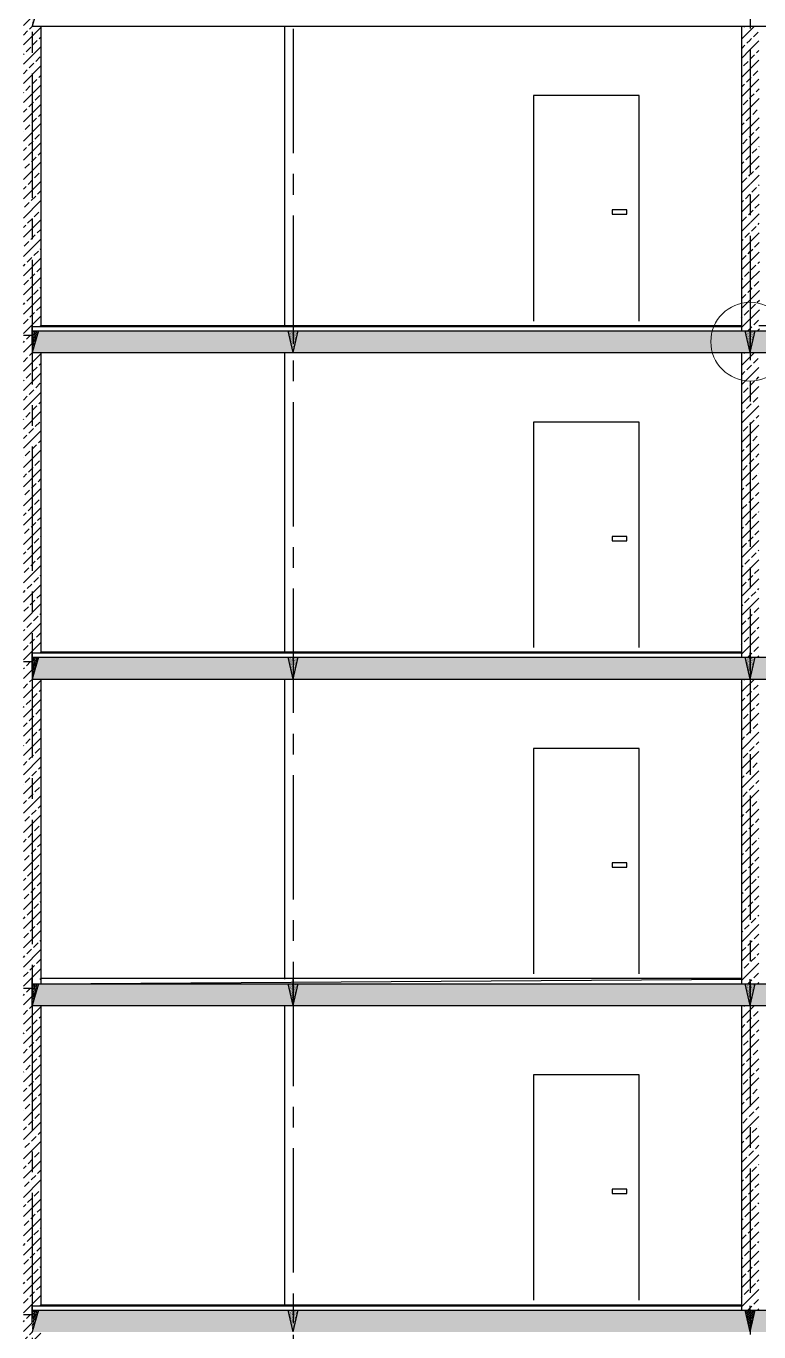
# Model space of a CAD drawing. Header units: millimetres. Extents: x -257254 to 390979, y -202328 to 355504.
# Drawn here: x 89774 to 96509, y 45935 to 57935 of the extents above; entities that cross this region are included whole.
import ezdxf

# ---------------------------------------------------------------- set-up
doc = ezdxf.new("R2010")
doc.units = ezdxf.units.MM
doc.linetypes.add('CENTER2', pattern=[28.575, 19.05, -3.175, 3.175, -3.175])
doc.layers.add('оси', color=1, linetype='CENTER2')
doc.layers.add('разрез', color=40, linetype='Continuous')
doc.layers.add('Фундамент', color=200, linetype='Continuous', lineweight=9, transparency=0.1)

msp = doc.modelspace()

# ---------------------------------------------------------------- hatches: boundary and pattern name
at = {"layer": 'разрез'}
h = msp.add_hatch(dxfattribs=at)
h.set_pattern_fill('JIS_STN_2.5', color=256, scale=50)
h.set_pattern_definition([(45, (-4e-08, -6000), (-88.38835, 88.38835), []), (45, (88.25, -6000), (-88.38835, 88.38835), [60, -25])])
h.paths.add_polyline_path([(89829.02595, 58095.34196), (89749.02595, 58095.34196), (89749.02595, 58015.34196), (89749.02595, 55095.34196), (89829.02595, 55095.34196), (89829.02595, 55175.34196)])
h.paths.add_polyline_path([(89909.02595, 57935.34196), (89829.02595, 57935.34196), (89829.02595, 55175.34196), (89909.02595, 55175.34196)])
h = msp.add_hatch(dxfattribs=at)
h.set_pattern_fill('AR-SAND', color=256, scale=0.3, angle=-90)
h.paths.add_polyline_path([(89829.02595, 58135.34196), (89886.99063, 58135.34196), (89829.02595, 57935.34196)])
h = msp.add_hatch(dxfattribs=at)
h.set_pattern_fill('JIS_STN_2.5', color=256, scale=50)
h.set_pattern_definition([(45, (16800, -6000), (-88.38835, 88.38835), []), (45, (16888.25, -6000), (-88.38835, 88.38835), [60, -25])])
h.paths.add_polyline_path([(96509.02595, 57935.34196), (96429.02595, 57935.34196), (96434.37288, 55135.34196), (96514.37288, 55135.34196)])
h.paths.add_polyline_path([(96429.02595, 57935.34196), (96349.02595, 57935.34196), (96349.02595, 55135.34196), (96429.02595, 55135.34196)])
h = msp.add_hatch(dxfattribs=at)
h.set_pattern_fill('JIS_STN_2.5', color=256, scale=50)
h.set_pattern_definition([(45, (8e-10, -9000), (-88.38835, 88.38835), []), (45, (88.25, -9000), (-88.38835, 88.38835), [60, -25])])
h.paths.add_polyline_path([(89829.02595, 55095.34196), (89749.02595, 55095.34196), (89749.02595, 55015.34196), (89749.02595, 52095.34196), (89829.02595, 52095.34196), (89829.02595, 52175.34196)])
h.paths.add_polyline_path([(89909.02595, 54935.34196), (89829.02595, 54935.34196), (89829.02595, 52175.34196), (89909.02595, 52175.34196)])
h = msp.add_hatch(dxfattribs=at)
h.set_pattern_fill('JIS_STN_2.5', color=256, scale=50)
h.set_pattern_definition([(45, (0, 15000), (-88.38835, 88.38835), []), (45, (88.25, 15000), (-88.38835, 88.38835), [60, -25])])
h.paths.add_polyline_path([(92229.02595, 55135.34196), (89829.02595, 55135.34196), (89829.02595, 54935.34196), (92229.02595, 54935.34196)])
h.paths.add_polyline_path([(96429.02595, 55135.34196), (92229.02596, 55135.34196), (92229.02596, 55015.34196), (92229.02595, 54935.34196), (96429.02595, 54935.34196)])
h.paths.add_polyline_path([(100629.02596, 55135.34196), (96429.02595, 55135.34196), (96429.02595, 54935.34196), (100629.02596, 54935.34196)])
h.paths.add_polyline_path([(102169.02596, 55135.34196), (100629.02596, 55135.34196), (100629.02596, 54935.34196), (102169.02596, 54935.34196)])
h = msp.add_hatch(dxfattribs=at)
h.set_pattern_fill('AR-SAND', color=256, scale=0.3, angle=-90)
h.paths.add_polyline_path([(89829.02595, 55135.34196), (89886.99063, 55135.34196), (89829.02595, 54935.34196)])
h = msp.add_hatch(dxfattribs=at)
h.set_pattern_fill('AR-SAND', color=256, scale=0.3, angle=-90)
h.paths.add_polyline_path([(92229.02595, 55135.34196), (92183.67903, 55135.34196), (92229.02595, 54935.34196)])
h.paths.add_polyline_path([(92274.37288, 55135.34196), (92229.02595, 55135.34196), (92229.02595, 54935.34196)])
h = msp.add_hatch(dxfattribs=at)
h.set_pattern_fill('AR-SAND', color=256, scale=0.3, angle=-90)
h.paths.add_polyline_path([(96429.02595, 55135.34196), (96383.67903, 55135.34196), (96429.02595, 54935.34196)])
h.paths.add_polyline_path([(96474.37288, 55135.34196), (96429.02595, 55135.34196), (96429.02595, 54935.34196)])
h = msp.add_hatch(dxfattribs=at)
h.set_pattern_fill('JIS_STN_2.5', color=256, scale=50)
h.set_pattern_definition([(45, (16800, -9000), (-88.38835, 88.38835), []), (45, (16888.25, -9000), (-88.38835, 88.38835), [60, -25])])
h.paths.add_polyline_path([(96509.02595, 54935.34196), (96429.02595, 54935.34196), (96429.02595, 52135.34196), (96509.02595, 52135.34196)])
h.paths.add_polyline_path([(96429.02595, 54935.34196), (96349.02595, 54935.34196), (96349.02595, 52135.34196), (96429.02595, 52135.34196)])
h = msp.add_hatch(dxfattribs=at)
h.set_pattern_fill('JIS_STN_2.5', color=256, scale=50)
h.set_pattern_definition([(45, (1e-09, -12000), (-88.38835, 88.38835), []), (45, (88.25, -12000), (-88.38835, 88.38835), [60, -25])])
h.paths.add_polyline_path([(89829.02595, 52095.34196), (89749.02595, 52095.34196), (89749.02595, 52015.34196), (89749.02595, 49095.34196), (89829.02595, 49095.34196), (89829.02595, 49175.34196)])
h.paths.add_polyline_path([(89909.02595, 51935.34196), (89829.02595, 51935.34196), (89829.02595, 49175.34196), (89909.02595, 49175.34196)])
h = msp.add_hatch(dxfattribs=at)
h.set_pattern_fill('JIS_STN_2.5', color=256, scale=50)
h.set_pattern_definition([(45, (9e-08, 12000), (-88.38835, 88.38835), []), (45, (88.25, 12000), (-88.38835, 88.38835), [60, -25])])
h.paths.add_polyline_path([(92229.02595, 52135.34196), (89829.02595, 52135.34196), (89829.02595, 51935.34196), (92229.02595, 51935.34196)])
h.paths.add_polyline_path([(96429.02595, 52135.34196), (92229.02596, 52135.34196), (92229.02596, 52015.34196), (92229.02595, 51935.34196), (96429.02595, 51935.34196)])
h.paths.add_polyline_path([(100629.02596, 52135.34196), (96429.02595, 52135.34196), (96429.02595, 51935.34196), (100629.02596, 51935.34196)])
h.paths.add_polyline_path([(102169.02596, 52135.34196), (100629.02596, 52135.34196), (100629.02596, 51935.34196), (102169.02596, 51935.34196)])
h = msp.add_hatch(dxfattribs=at)
h.set_pattern_fill('AR-SAND', color=256, scale=0.3, angle=-90)
h.paths.add_polyline_path([(89829.02595, 52135.34196), (89886.99063, 52135.34196), (89829.02595, 51935.34196)])
h = msp.add_hatch(dxfattribs=at)
h.set_pattern_fill('AR-SAND', color=256, scale=0.3, angle=-90)
h.paths.add_polyline_path([(92229.02595, 52135.34196), (92183.67903, 52135.34196), (92229.02595, 51935.34196)])
h.paths.add_polyline_path([(92274.37288, 52135.34196), (92229.02595, 52135.34196), (92229.02595, 51935.34196)])
h = msp.add_hatch(dxfattribs=at)
h.set_pattern_fill('AR-SAND', color=256, scale=0.3, angle=-90)
h.paths.add_polyline_path([(96429.02595, 52135.34196), (96383.67903, 52135.34196), (96429.02595, 51935.34196)])
h.paths.add_polyline_path([(96474.37288, 52135.34196), (96429.02595, 52135.34196), (96429.02595, 51935.34196)])
h = msp.add_hatch(dxfattribs=at)
h.set_pattern_fill('JIS_STN_2.5', color=256, scale=50)
h.set_pattern_definition([(45, (16800, -12000), (-88.38835, 88.38835), []), (45, (16888.25, -12000), (-88.38835, 88.38835), [60, -25])])
h.paths.add_polyline_path([(96509.02595, 51935.34196), (96429.02595, 51935.34196), (96429.02595, 49135.34196), (96509.02595, 49135.34196)])
h.paths.add_polyline_path([(96429.02595, 51935.34196), (96349.02595, 51935.34196), (96349.02595, 49135.34196), (96429.02595, 49135.34196)])
h = msp.add_hatch(dxfattribs=at)
h.set_pattern_fill('JIS_STN_2.5', color=256, scale=50)
h.set_pattern_definition([(45, (-1e-07, -15000), (-88.38835, 88.38835), []), (45, (88.25, -15000), (-88.38835, 88.38835), [60, -25])])
h.paths.add_polyline_path([(89829.02595, 49095.34196), (89749.02595, 49095.34196), (89749.02595, 49015.34196), (89749.02595, 46095.34196), (89829.02595, 46095.34196), (89829.02595, 46175.34196)])
h.paths.add_polyline_path([(89909.02595, 48935.34196), (89829.02595, 48935.34196), (89829.02595, 46175.34196), (89909.02595, 46175.34196)])
h = msp.add_hatch(dxfattribs=at)
h.set_pattern_fill('JIS_STN_2.5', color=256, scale=50)
h.set_pattern_definition([(45, (8e-08, 9000), (-88.38835, 88.38835), []), (45, (88.25, 9000), (-88.38835, 88.38835), [60, -25])])
h.paths.add_polyline_path([(92229.02595, 49135.34196), (89829.02595, 49135.34196), (89829.02595, 48935.34196), (92229.02595, 48935.34196)])
h.paths.add_polyline_path([(96429.02595, 49135.34196), (92229.02596, 49135.34196), (92229.02596, 49015.34196), (92229.02595, 48935.34196), (96429.02595, 48935.34196)])
h.paths.add_polyline_path([(100629.02596, 49135.34196), (96429.02595, 49135.34196), (96429.02595, 48935.34196), (100629.02596, 48935.34196)])
h.paths.add_polyline_path([(102169.02596, 49135.34196), (100629.02596, 49135.34196), (100629.02596, 48935.34196), (102169.02596, 48935.34196)])
h = msp.add_hatch(dxfattribs=at)
h.set_pattern_fill('AR-SAND', color=256, scale=0.3, angle=-90)
h.paths.add_polyline_path([(89829.02595, 49135.34196), (89886.99063, 49135.34196), (89829.02595, 48935.34196)])
h = msp.add_hatch(dxfattribs=at)
h.set_pattern_fill('AR-SAND', color=256, scale=0.3, angle=-90)
h.paths.add_polyline_path([(92229.02595, 49135.34196), (92183.67903, 49135.34196), (92229.02595, 48935.34196)])
h.paths.add_polyline_path([(92274.37288, 49135.34196), (92229.02595, 49135.34196), (92229.02595, 48935.34196)])
h = msp.add_hatch(dxfattribs=at)
h.set_pattern_fill('AR-SAND', color=256, scale=0.3, angle=-90)
h.paths.add_polyline_path([(96429.02595, 49135.34196), (96383.67903, 49135.34196), (96429.02595, 48935.34196)])
h.paths.add_polyline_path([(96474.37288, 49135.34196), (96429.02595, 49135.34196), (96429.02595, 48935.34196)])
h = msp.add_hatch(dxfattribs=at)
h.set_pattern_fill('JIS_STN_2.5', color=256, scale=50)
h.set_pattern_definition([(45, (16800, -15000), (-88.38835, 88.38835), []), (45, (16888.25, -15000), (-88.38835, 88.38835), [60, -25])])
h.paths.add_polyline_path([(96509.02595, 48935.34196), (96429.02595, 48935.34196), (96429.02595, 46135.34196), (96509.02595, 46135.34196)])
h.paths.add_polyline_path([(96429.02595, 48935.34196), (96349.02595, 48935.34196), (96349.02595, 46135.34196), (96429.02595, 46135.34196)])
h = msp.add_hatch(dxfattribs=at)
h.set_pattern_fill('JIS_STN_2.5', color=256, scale=50)
h.set_pattern_definition([(45, (2e-09, -18000), (-88.38835, 88.38835), []), (45, (88.25, -18000), (-88.38835, 88.38835), [60, -25])])
h.paths.add_polyline_path([(89829.02595, 46095.34196), (89749.02595, 46095.34196), (89749.02595, 46015.34196), (89749.02595, 43095.34196), (89829.02595, 43095.34196), (89829.02595, 43175.34196)])
h.paths.add_polyline_path([(89909.02595, 45935.34196), (89829.02595, 45935.34196), (89829.02595, 43175.34196), (89909.02595, 43175.34196)])
h = msp.add_hatch(dxfattribs=at)
h.set_pattern_fill('JIS_STN_2.5', color=256, scale=50)
h.set_pattern_definition([(45, (6e-08, 6000), (-88.38835, 88.38835), []), (45, (88.25, 6000), (-88.38835, 88.38835), [60, -25])])
h.paths.add_polyline_path([(92229.02595, 46135.34196), (89829.02595, 46135.34196), (89829.02595, 45935.34196), (92229.02595, 45935.34196)])
h.paths.add_polyline_path([(96429.02595, 46135.34196), (92229.02596, 46135.34196), (92229.02596, 46015.34196), (92229.02595, 45935.34196), (96429.02595, 45935.34196)])
h.paths.add_polyline_path([(100629.02596, 46135.34196), (96429.02595, 46135.34196), (96429.02595, 45935.34196), (100629.02596, 45935.34196)])
h.paths.add_polyline_path([(102169.02596, 46135.34196), (100629.02596, 46135.34196), (100629.02596, 45935.34196), (102169.02596, 45935.34196)])
h = msp.add_hatch(dxfattribs=at)
h.set_pattern_fill('AR-SAND', color=256, scale=0.3, angle=-90)
h.paths.add_polyline_path([(89829.02595, 46135.34196), (89886.99063, 46135.34196), (89829.02595, 45935.34196)])
h = msp.add_hatch(dxfattribs=at)
h.set_pattern_fill('AR-SAND', color=256, scale=0.3, angle=-90)
h.paths.add_polyline_path([(92229.02595, 46135.34196), (92183.67903, 46135.34196), (92229.02595, 45935.34196)])
h.paths.add_polyline_path([(92274.37288, 46135.34196), (92229.02595, 46135.34196), (92229.02595, 45935.34196)])
h = msp.add_hatch(dxfattribs=at)
h.set_pattern_fill('ANSI37', color=256, scale=5, angle=-90)
h.set_pattern_definition([(315, (16800, -18000), (11.2253202, 11.2253202), []), (45, (16800, -18000), (-11.2253202, 11.2253202), [])])
h.paths.add_polyline_path([(96429.02595, 46135.34196), (96383.67903, 46135.34196), (96429.02595, 45935.34196)])
h.paths.add_polyline_path([(96474.37288, 46135.34196), (96429.02595, 46135.34196), (96429.02595, 45935.34196)])

# ---------------------------------------------------------------- linework, layer by layer
at = {"layer": 'оси', "ltscale": 60}
for p, q in [((89829.02595, 69502.09472), (89829.02595, 31517.09795)), ((92229.02595, 66482.32084), (92229.02595, 31517.09795)), ((96429.02595, 66295.34196), (96429.02595, 31517.09795))]:
    msp.add_line(p, q, dxfattribs=at)
at = {"layer": 'разрез'}
for p, q in [((89886.99063, 58135.34196), (89829.02595, 57935.34196)), ((89829.02595, 57935.34196), (102169.02596, 57935.34196)), ((89909.02595, 57935.34196), (89909.02595, 55175.34196)), ((92149.02596, 57935.34196), (92149.02596, 55175.34196)), ((96349.02595, 57935.34196), (96349.02595, 55135.34196)), ((95409.02613, 57296.34196), (94439.02613, 57296.34196)), ((94439.02613, 57296.34196), (94439.02613, 55225.34196)), ((95409.02613, 55225.34196), (95409.02613, 57296.34196)), ((95296.2398, 56246.34196), (95161.22963, 56246.34196)), ((95161.22963, 56246.34196), (95161.22963, 56205.76127)), ((95161.22963, 56205.76127), (95296.2398, 56205.76127)), ((95296.2398, 56205.76127), (95296.2398, 56246.34196)), ((89749.02595, 55095.34196), (89829.02595, 55095.34196)), ((89829.02595, 55175.34196), (96349.02595, 55175.34196)), ((89829.02595, 55015.34196), (89829.02595, 55175.34196)), ((89829.02595, 55135.34196), (102169.02596, 55135.34196)), ((89886.99063, 55135.34196), (89829.02595, 54935.34196)), ((89909.02595, 55185.34196), (96349.02595, 55185.34196)), ((92229.02595, 54935.34196), (92183.67903, 55135.34196)), ((92229.02595, 54935.34196), (92274.37288, 55135.34196)), ((92229.02596, 55175.34196), (92229.02596, 55015.34196)), ((96429.02595, 54935.34196), (96383.67903, 55135.34196)), ((96429.02595, 54935.34196), (96429.02595, 55135.34196)), ((96429.02595, 54935.34196), (96474.37288, 55135.34196)), ((96509.02595, 55185.34196), (100549.02596, 55185.34196)), ((89829.02595, 54935.34196), (102169.02596, 54935.34196)), ((89909.02595, 54935.34196), (89909.02595, 52175.34196)), ((92149.02596, 54935.34196), (92149.02596, 52175.34196)), ((96349.02595, 54935.34196), (96349.02595, 52135.34196)), ((95409.02613, 54296.34196), (94439.02613, 54296.34196)), ((94439.02613, 54296.34196), (94439.02613, 52225.34196)), ((95409.02613, 52225.34196), (95409.02613, 54296.34196)), ((95296.2398, 53246.34196), (95161.22963, 53246.34196)), ((95161.22963, 53246.34196), (95161.22963, 53205.76127)), ((95161.22963, 53205.76127), (95296.2398, 53205.76127)), ((95296.2398, 53205.76127), (95296.2398, 53246.34196)), ((89749.02595, 52095.34196), (89829.02595, 52095.34196)), ((89829.02595, 52175.34196), (96349.02595, 52175.34196)), ((89829.02595, 52015.34196), (89829.02595, 52175.34196)), ((89829.02595, 52135.34196), (102169.02596, 52135.34196)), ((89886.99063, 52135.34196), (89829.02595, 51935.34196)), ((89909.02595, 52185.34196), (96349.02595, 52185.34196)), ((92229.02595, 51935.34196), (92183.67903, 52135.34196)), ((92229.02595, 51935.34196), (92274.37288, 52135.34196)), ((92229.02596, 52175.34196), (92229.02596, 52015.34196)), ((96429.02595, 51935.34196), (96383.67903, 52135.34196)), ((96429.02595, 52015.34196), (96429.02595, 52175.34196)), ((96429.02595, 51935.34196), (96474.37288, 52135.34196)), ((89829.02595, 51935.34196), (102169.02596, 51935.34196)), ((89909.02595, 51935.34196), (89909.02595, 49135.34196)), ((92149.02596, 51935.34196), (92149.02596, 49175.34196)), ((96349.02595, 51935.34196), (96349.02595, 49135.34196)), ((95409.02613, 51296.34196), (94439.02613, 51296.34196)), ((94439.02613, 51296.34196), (94439.02613, 49225.34196)), ((95409.02613, 49225.34196), (95409.02613, 51296.34196)), ((95296.2398, 50246.34196), (95161.22963, 50246.34196)), ((95161.22963, 50246.34196), (95161.22963, 50205.76127)), ((95161.22963, 50205.76127), (95296.2398, 50205.76127)), ((95296.2398, 50205.76127), (95296.2398, 50246.34196)), ((89749.02595, 49095.34196), (89829.02595, 49095.34196)), ((89829.02595, 48935.34196), (89829.02595, 49175.34196)), ((89829.02595, 49135.34196), (102169.02596, 49135.34196)), ((89886.99063, 49135.34196), (89829.02595, 48935.34196)), ((89909.02595, 49185.34196), (96349.02595, 49185.34196)), ((89909.02595, 49135.34196), (96349.02595, 49175.34196)), ((92229.02595, 48935.34196), (92183.67903, 49135.34196)), ((92229.02595, 48935.34196), (92229.02595, 49175.34196)), ((92229.02595, 48935.34196), (92274.37288, 49135.34196)), ((92229.02596, 49175.34196), (92229.02596, 49015.34196)), ((96429.02595, 48935.34196), (96383.67903, 49135.34196)), ((96429.02595, 49015.34196), (96429.02595, 49175.34196)), ((96429.02595, 48935.34196), (96474.37288, 49135.34196)), ((89829.02595, 48935.34196), (102169.02596, 48935.34196)), ((89909.02595, 48935.34196), (89909.02595, 46175.34196)), ((92149.02596, 48935.34196), (92149.02596, 46175.34196)), ((96349.02595, 48935.34196), (96349.02595, 46135.34196)), ((95409.02613, 48296.34196), (94439.02613, 48296.34196)), ((94439.02613, 48296.34196), (94439.02613, 46225.34196)), ((95409.02613, 46225.34196), (95409.02613, 48296.34196)), ((95296.2398, 47246.34196), (95161.22963, 47246.34196)), ((95161.22963, 47246.34196), (95161.22963, 47205.76127)), ((95161.22963, 47205.76127), (95296.2398, 47205.76127)), ((95296.2398, 47205.76127), (95296.2398, 47246.34196)), ((89749.02595, 46095.34196), (89829.02595, 46095.34196)), ((89829.02595, 46175.34196), (96349.02595, 46175.34196)), ((89829.02595, 46015.34196), (89829.02595, 46175.34196)), ((89829.02595, 46135.34196), (102169.02596, 46135.34196)), ((89886.99063, 46135.34196), (89829.02595, 45935.34196)), ((89909.02595, 46185.34196), (96349.02595, 46185.34196)), ((92229.02595, 45935.34196), (92183.67903, 46135.34196)), ((92229.02595, 45935.34196), (92274.37288, 46135.34196)), ((92229.02596, 46175.34196), (92229.02596, 46015.34196)), ((96429.02595, 45935.34196), (96383.67903, 46135.34196)), ((96429.02595, 46015.34196), (96429.02595, 46175.34196)), ((96429.02595, 45935.34196), (96474.37288, 46135.34196))]:
    msp.add_line(p, q, dxfattribs=at)
at = {"layer": 'Фундамент'}
msp.add_circle((96429.02595, 55035.34196), 361.89219, dxfattribs=at)

doc.saveas('drawing.dxf')
